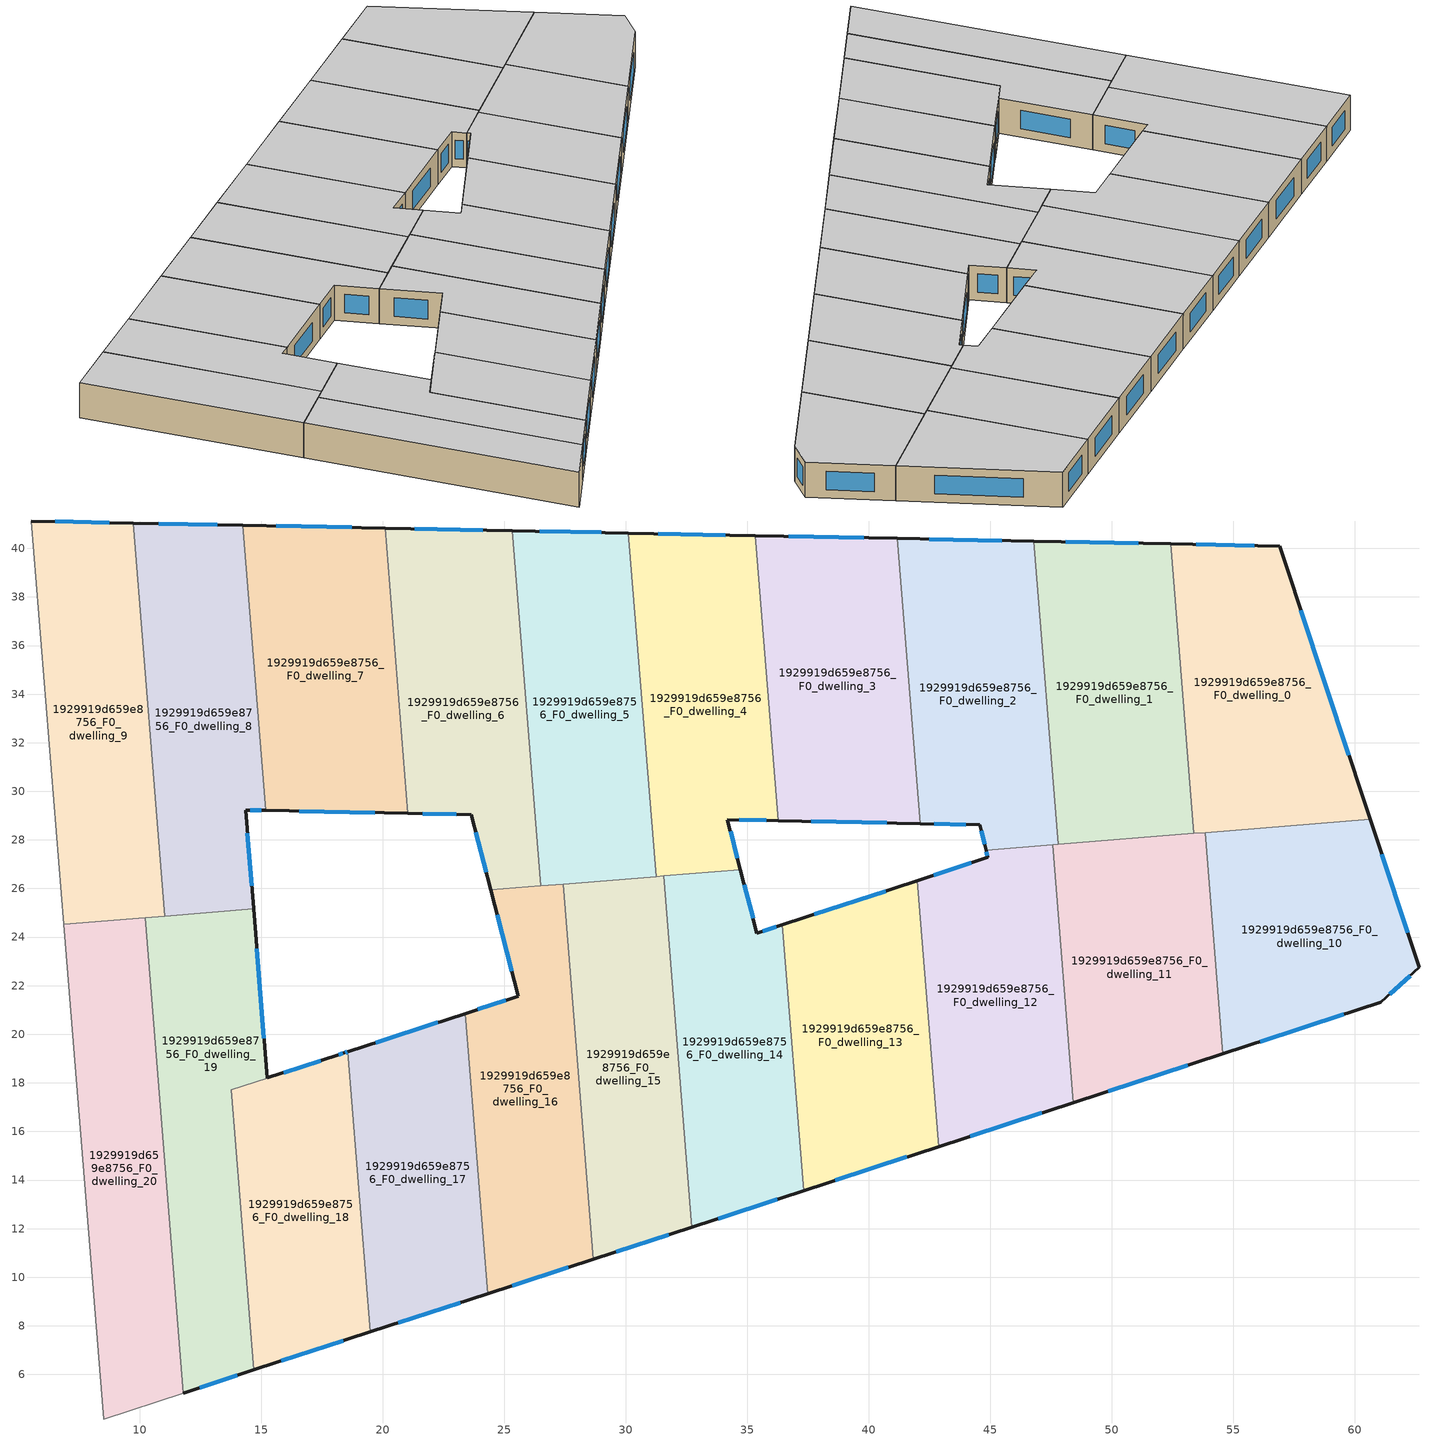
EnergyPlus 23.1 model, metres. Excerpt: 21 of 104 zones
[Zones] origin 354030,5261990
1929919d659e8756_F0_dwelling_0
 floor ground (EU_floor_Construction): 56.91,40.09 60.63,28.85 53.37,28.27 52.42,40.18 z0
 wall outside (EU_wall_Construction): 60.63,28.85 56.91,40.09 52.42,40.18 z0:3
 wall to 1929919d659e8756_F0_dwelling_1 (EU_wall_Construction): 52.42,40.18 53.37,28.27 z0:3
 wall to 1929919d659e8756_F0_dwelling_10 (EU_wall_Construction): 53.84,28.3 60.63,28.85 z0:3
 wall to 1929919d659e8756_F0_dwelling_11 (EU_wall_Construction): 53.37,28.27 53.84,28.3 z0:3
 window (EU_Window_Construction): 55.85,40.11 53.47,40.16 / 59.75,31.49 57.78,37.45 z0.7:2.3
 ceiling to 1929919d659e8756_F1_dwelling_0 (EU_floor_Construction): 60.63,28.85 56.91,40.09 52.42,40.18 53.37,28.27 z3
1929919d659e8756_F0_dwelling_1
 floor ground (EU_floor_Construction): 52.42,40.18 53.37,28.27 47.79,27.82 46.79,40.29 z0
 wall outside (EU_wall_Construction): 52.42,40.18 46.79,40.29 z0:3
 wall to 1929919d659e8756_F0_dwelling_2 (EU_wall_Construction): 46.79,40.29 47.79,27.82 z0:3
 wall to 1929919d659e8756_F0_dwelling_11 (EU_wall_Construction): 47.79,27.82 53.37,28.27 z0:3
 window (EU_Window_Construction): 51.1,40.21 48.11,40.27 z0.7:2.3
 ceiling to 1929919d659e8756_F1_dwelling_1 (EU_floor_Construction): 53.37,28.27 52.42,40.18 46.79,40.29 47.79,27.82 z3
1929919d659e8756_F0_dwelling_10
 floor ground (EU_floor_Construction): 60.63,28.85 62.65,22.75 61.07,21.31 54.57,19.19 53.84,28.3 z0
 wall outside (EU_wall_Construction): 54.57,19.19 61.07,21.31 62.65,22.75 60.63,28.85 z0:3
 wall to 1929919d659e8756_F0_dwelling_11 (EU_wall_Construction): 53.84,28.3 54.57,19.19 z0:3
 window (EU_Window_Construction): 62.17,24.19 61.1,27.42 / 61.44,21.65 62.28,22.42 / 56.1,19.69 59.55,20.82 z0.7:2.3
 ceiling to 1929919d659e8756_F1_dwelling_10 (EU_floor_Construction): 61.07,21.31 62.65,22.75 60.63,28.85 53.84,28.3 54.57,19.19 z3
1929919d659e8756_F0_dwelling_11
 floor ground (EU_floor_Construction): 53.84,28.3 54.57,19.19 48.42,17.19 47.56,27.8 z0
 wall outside (EU_wall_Construction): 48.42,17.19 54.57,19.19 z0:3
 wall to 1929919d659e8756_F0_dwelling_12 (EU_wall_Construction): 47.56,27.8 48.42,17.19 z0:3
 wall to 1929919d659e8756_F0_dwelling_2 (EU_wall_Construction): 47.79,27.82 47.56,27.8 z0:3
 window (EU_Window_Construction): 49.86,17.66 53.13,18.72 z0.7:2.3
 ceiling to 1929919d659e8756_F1_dwelling_11 (EU_floor_Construction): 54.57,19.19 53.84,28.3 47.56,27.8 48.42,17.19 z3
1929919d659e8756_F0_dwelling_12
 floor ground (EU_floor_Construction): 47.56,27.8 48.42,17.19 42.87,15.38 41.99,26.32 44.9,27.28 44.82,27.58 z0
 wall outside (EU_wall_Construction): 44.82,27.58 44.9,27.28 41.99,26.32 / 42.87,15.38 48.42,17.19 z0:3
 wall to 1929919d659e8756_F0_dwelling_13 (EU_wall_Construction): 41.99,26.32 42.87,15.38 z0:3
 wall to 1929919d659e8756_F0_dwelling_2 (EU_wall_Construction): 47.56,27.8 44.82,27.58 z0:3
 window (EU_Window_Construction): 44.84,27.51 44.88,27.35 / 44.17,15.8 47.11,16.76 / 44.21,27.05 42.67,26.55 z0.7:2.3
 ceiling to 1929919d659e8756_F1_dwelling_12 (EU_floor_Construction): 48.42,17.19 47.56,27.8 44.82,27.58 44.9,27.28 41.99,26.32 42.87,15.38 z3
1929919d659e8756_F0_dwelling_13
 floor ground (EU_floor_Construction): 41.99,26.32 42.87,15.38 37.32,13.57 36.44,24.5 z0
 wall outside (EU_wall_Construction): 37.32,13.57 42.87,15.38 / 41.99,26.32 36.44,24.5 z0:3
 wall to 1929919d659e8756_F0_dwelling_14 (EU_wall_Construction): 36.44,24.5 37.32,13.57 z0:3
 window (EU_Window_Construction): 38.62,13.99 41.57,14.95 / 40.69,25.9 37.75,24.93 z0.7:2.3
 ceiling to 1929919d659e8756_F1_dwelling_13 (EU_floor_Construction): 42.87,15.38 41.99,26.32 36.44,24.5 37.32,13.57 z3
1929919d659e8756_F0_dwelling_14
 floor ground (EU_floor_Construction): 36.44,24.5 37.32,13.57 32.71,12.06 31.55,26.51 34.72,26.77 35.39,24.16 z0
 wall outside (EU_wall_Construction): 36.44,24.5 35.39,24.16 34.72,26.77 / 32.71,12.06 37.32,13.57 z0:3
 wall to 1929919d659e8756_F0_dwelling_15 (EU_wall_Construction): 31.55,26.51 32.71,12.06 z0:3
 wall to 1929919d659e8756_F0_dwelling_4 (EU_wall_Construction): 34.72,26.77 31.55,26.51 z0:3
 window (EU_Window_Construction): 35.23,24.77 34.87,26.16 / 36.2,24.42 35.64,24.24 / 33.8,12.42 36.24,13.21 z0.7:2.3
 ceiling to 1929919d659e8756_F1_dwelling_14 (EU_floor_Construction): 37.32,13.57 36.44,24.5 35.39,24.16 34.72,26.77 31.55,26.51 32.71,12.06 z3
1929919d659e8756_F0_dwelling_15
 floor ground (EU_floor_Construction): 31.55,26.51 32.71,12.06 28.65,10.74 27.41,26.18 z0
 wall outside (EU_wall_Construction): 28.65,10.74 32.71,12.06 z0:3
 wall to 1929919d659e8756_F0_dwelling_16 (EU_wall_Construction): 27.41,26.18 28.65,10.74 z0:3
 wall to 1929919d659e8756_F0_dwelling_5 (EU_wall_Construction): 31.24,26.49 27.41,26.18 z0:3
 wall to 1929919d659e8756_F0_dwelling_4 (EU_wall_Construction): 31.55,26.52 31.24,26.49 z0:3
 window (EU_Window_Construction): 29.61,11.05 31.76,11.75 z0.7:2.3
 ceiling to 1929919d659e8756_F1_dwelling_15 (EU_floor_Construction): 32.71,12.06 31.55,26.51 27.41,26.18 28.65,10.74 z3
1929919d659e8756_F0_dwelling_16
 floor ground (EU_floor_Construction): 27.41,26.18 28.65,10.74 24.31,9.32 23.39,20.85 25.57,21.57 24.44,25.94 z0
 wall outside (EU_wall_Construction): 24.44,25.94 25.57,21.57 23.39,20.85 / 24.31,9.32 28.65,10.74 z0:3
 wall to 1929919d659e8756_F0_dwelling_17 (EU_wall_Construction): 23.39,20.85 24.31,9.32 z0:3
 wall to 1929919d659e8756_F0_dwelling_6 (EU_wall_Construction): 26.5,26.11 24.44,25.94 z0:3
 wall to 1929919d659e8756_F0_dwelling_5 (EU_wall_Construction): 27.41,26.18 26.51,26.11 z0:3
 window (EU_Window_Construction): 24.71,24.92 25.31,22.59 / 25.33,9.66 27.63,10.41 / 25.06,21.4 23.9,21.02 z0.7:2.3
 ceiling to 1929919d659e8756_F1_dwelling_16 (EU_floor_Construction): 28.65,10.74 27.41,26.18 24.44,25.94 25.57,21.57 23.39,20.85 24.31,9.32 z3
1929919d659e8756_F0_dwelling_17
 floor ground (EU_floor_Construction): 23.39,20.85 24.31,9.32 19.49,7.75 18.56,19.28 z0
 wall outside (EU_wall_Construction): 19.49,7.75 24.31,9.32 / 23.39,20.85 18.56,19.28 z0:3
 wall to 1929919d659e8756_F0_dwelling_18 (EU_wall_Construction): 18.56,19.28 19.49,7.75 z0:3
 window (EU_Window_Construction): 20.62,8.12 23.18,8.95 / 22.25,20.49 19.7,19.65 z0.7:2.3
 ceiling to 1929919d659e8756_F1_dwelling_17 (EU_floor_Construction): 24.31,9.32 23.39,20.85 18.56,19.28 19.49,7.75 z3
1929919d659e8756_F0_dwelling_18
 floor ground (EU_floor_Construction): 18.56,19.28 19.49,7.75 14.69,6.19 13.77,17.72 15.23,18.2 18.41,19.24 z0
 wall outside (EU_wall_Construction): 18.56,19.28 18.41,19.24 18.12,19.14 15.24,18.2 / 14.69,6.19 19.49,7.75 z0:3
 wall to 1929919d659e8756_F0_dwelling_19 (EU_wall_Construction): 15.23,18.2 13.77,17.72 14.69,6.19 z0:3
 window (EU_Window_Construction): 17.44,18.92 15.92,18.42 / 18.35,19.21 18.19,19.16 / 18.53,19.27 18.45,19.25 / 15.82,6.55 18.36,7.38 z0.7:2.3
 ceiling to 1929919d659e8756_F1_dwelling_18 (EU_floor_Construction): 19.49,7.75 18.56,19.28 18.41,19.24 15.23,18.2 13.77,17.72 14.69,6.19 z3
1929919d659e8756_F0_dwelling_19
 floor ground (EU_floor_Construction): 14.67,25.16 15.23,18.2 13.77,17.72 14.69,6.19 11.78,5.24 10.21,24.8 z0
 wall outside (EU_wall_Construction): 15.23,18.2 14.67,25.16 / 11.78,5.24 14.69,6.19 z0:3
 wall to 1929919d659e8756_F0_dwelling_20 (EU_wall_Construction): 10.21,24.8 11.78,5.24 z0:3
 wall to 1929919d659e8756_F0_dwelling_8 (EU_wall_Construction): 14.67,25.16 11.02,24.87 z0:3
 wall to 1929919d659e8756_F0_dwelling_9 (EU_wall_Construction): 11.02,24.87 10.21,24.8 z0:3
 window (EU_Window_Construction): 15.1,19.83 14.81,23.53 / 12.46,5.46 14.01,5.96 z0.7:2.3
 ceiling to 1929919d659e8756_F1_dwelling_19 (EU_floor_Construction): 14.69,6.19 13.77,17.72 15.23,18.2 14.67,25.16 10.21,24.8 11.78,5.24 z3
1929919d659e8756_F0_dwelling_2
 floor ground (EU_floor_Construction): 46.79,40.29 47.79,27.82 44.82,27.58 44.57,28.62 42.11,28.67 41.17,40.41 z0
 wall outside (EU_wall_Construction): 42.11,28.67 44.57,28.62 44.82,27.58 / 46.79,40.29 41.17,40.41 z0:3
 wall to 1929919d659e8756_F0_dwelling_3 (EU_wall_Construction): 41.17,40.41 42.11,28.67 z0:3
 window (EU_Window_Construction): 44.63,28.38 44.76,27.82 / 42.69,28.66 43.99,28.63 / 45.47,40.32 42.49,40.38 z0.7:2.3
 ceiling to 1929919d659e8756_F1_dwelling_2 (EU_floor_Construction): 47.79,27.82 46.79,40.29 41.17,40.41 42.11,28.67 44.57,28.62 44.82,27.58 z3
1929919d659e8756_F0_dwelling_20
 floor ground (EU_floor_Construction): 10.21,24.8 11.78,5.24 8.5,4.17 6.86,24.53 z0
 wall adiabatic (EU_wall_Construction): 6.86,24.53 8.5,4.17 11.78,5.24 z0:3
 wall to 1929919d659e8756_F0_dwelling_9 (EU_wall_Construction): 10.21,24.8 6.86,24.53 z0:3
 ceiling to 1929919d659e8756_F1_dwelling_20 (EU_floor_Construction): 11.78,5.24 10.21,24.8 6.86,24.53 8.5,4.17 z3
1929919d659e8756_F0_dwelling_3
 floor ground (EU_floor_Construction): 41.17,40.41 42.11,28.67 36.27,28.79 35.32,40.52 z0
 wall outside (EU_wall_Construction): 41.17,40.41 35.32,40.52 / 36.27,28.79 42.11,28.67 z0:3
 wall to 1929919d659e8756_F0_dwelling_4 (EU_wall_Construction): 35.32,40.52 36.27,28.79 z0:3
 window (EU_Window_Construction): 39.8,40.43 36.7,40.5 / 37.64,28.76 40.74,28.7 z0.7:2.3
 ceiling to 1929919d659e8756_F1_dwelling_3 (EU_floor_Construction): 42.11,28.67 41.17,40.41 35.32,40.52 36.27,28.79 z3
1929919d659e8756_F0_dwelling_4
 floor ground (EU_floor_Construction): 35.32,40.52 36.27,28.79 34.18,28.83 34.72,26.77 31.24,26.49 30.11,40.63 z0
 wall outside (EU_wall_Construction): 34.72,26.77 34.18,28.83 36.27,28.79 / 35.32,40.52 30.11,40.63 z0:3
 wall to 1929919d659e8756_F0_dwelling_5 (EU_wall_Construction): 30.11,40.63 31.24,26.49 z0:3
 window (EU_Window_Construction): 34.59,27.25 34.31,28.35 / 34.1,40.55 31.33,40.6 / 34.67,28.82 35.78,28.8 z0.7:2.3
 ceiling to 1929919d659e8756_F1_dwelling_4 (EU_floor_Construction): 34.72,26.77 34.18,28.83 36.27,28.79 35.32,40.52 30.11,40.63 31.24,26.49 z3
1929919d659e8756_F0_dwelling_5
 floor ground (EU_floor_Construction): 30.11,40.63 31.24,26.49 26.51,26.11 25.33,40.73 z0
 wall outside (EU_wall_Construction): 30.11,40.63 25.33,40.73 z0:3
 wall to 1929919d659e8756_F0_dwelling_6 (EU_wall_Construction): 25.33,40.73 26.51,26.11 z0:3
 window (EU_Window_Construction): 28.98,40.65 26.45,40.7 z0.7:2.3
 ceiling to 1929919d659e8756_F1_dwelling_5 (EU_floor_Construction): 31.24,26.49 30.11,40.63 25.33,40.73 26.51,26.11 z3
1929919d659e8756_F0_dwelling_6
 floor ground (EU_floor_Construction): 25.33,40.73 26.51,26.11 24.44,25.94 23.64,29.04 21.03,29.09 20.09,40.83 z0
 wall outside (EU_wall_Construction): 21.03,29.09 23.64,29.04 24.44,25.94 / 25.33,40.73 20.09,40.83 z0:3
 wall to 1929919d659e8756_F0_dwelling_7 (EU_wall_Construction): 20.09,40.83 21.03,29.09 z0:3
 window (EU_Window_Construction): 23.82,28.31 24.25,26.67 / 21.64,29.08 23.02,29.05 / 24.1,40.75 21.32,40.81 z0.7:2.3
 ceiling to 1929919d659e8756_F1_dwelling_6 (EU_floor_Construction): 26.51,26.11 25.33,40.73 20.09,40.83 21.03,29.09 23.64,29.04 24.44,25.94 z3
1929919d659e8756_F0_dwelling_7
 floor ground (EU_floor_Construction): 20.09,40.83 21.03,29.09 15.18,29.21 14.24,40.95 z0
 wall outside (EU_wall_Construction): 20.09,40.83 14.24,40.95 / 15.18,29.21 21.03,29.09 z0:3
 wall to 1929919d659e8756_F0_dwelling_8 (EU_wall_Construction): 14.24,40.95 15.18,29.21 z0:3
 window (EU_Window_Construction): 18.71,40.86 15.61,40.92 / 16.55,29.19 19.65,29.12 z0.7:2.3
 ceiling to 1929919d659e8756_F1_dwelling_7 (EU_floor_Construction): 21.03,29.09 20.09,40.83 14.24,40.95 15.18,29.21 z3
1929919d659e8756_F0_dwelling_8
 floor ground (EU_floor_Construction): 14.24,40.95 15.18,29.21 14.35,29.23 14.67,25.16 11.02,24.87 9.72,41.04 z0
 wall outside (EU_wall_Construction): 14.67,25.16 14.35,29.23 15.18,29.21 / 14.24,40.95 9.72,41.04 z0:3
 wall to 1929919d659e8756_F0_dwelling_9 (EU_wall_Construction): 9.72,41.04 11.02,24.87 z0:3
 window (EU_Window_Construction): 14.6,26.12 14.42,28.27 / 13.18,40.97 10.78,41.02 / 14.54,29.23 14.98,29.22 z0.7:2.3
 ceiling to 1929919d659e8756_F1_dwelling_8 (EU_floor_Construction): 14.67,25.16 14.35,29.23 15.18,29.21 14.24,40.95 9.72,41.04 11.02,24.87 z3
1929919d659e8756_F0_dwelling_9
 floor ground (EU_floor_Construction): 9.72,41.04 11.02,24.87 6.86,24.53 5.53,41.12 z0
 wall outside (EU_wall_Construction): 9.72,41.04 5.53,41.12 z0:3
 wall adiabatic (EU_wall_Construction): 5.53,41.12 6.86,24.53 z0:3
 window (EU_Window_Construction): 8.74,41.06 6.52,41.11 z0.7:2.3
 ceiling to 1929919d659e8756_F1_dwelling_9 (EU_floor_Construction): 11.02,24.87 9.72,41.04 5.53,41.12 6.86,24.53 z3
[Building]
EU S2 Campaign: North Axis=0; Terrain=City; Solar Distribution=FullExterior
[Site:Location]
Budapest.Ferenc.Liszt.Intl.AP: Latitude=47.437; Longitude=19.256; Time Zone=1; Elevation=185
[SizingPeriod:WeatherFileDays]
AnnualSizingPeriod: Begin Month=1; Begin Day of Month=1; End Month=12; End Day of Month=31; Day of Week for Start Day=Monday; Use Weather File Daylight Saving Period=No; Use Weather File Rain and Snow Indicators=No
[MATERIAL]
EU_InternalMass_Material: Roughness=MediumRough; Thickness=0.1; Conductivity=1; Density=1800; Specific Heat=900; Thermal Absorptance=0.9; Solar Absorptance=0.7; Visible Absorptance=0.7
[MATERIAL:NOMASS] Roughness=MediumRough; Thermal Absorptance=0.9; Solar Absorptance=0.7; Visible Absorptance=0.7
Name | Thermal Resistance
EU_wall_NoMass | 0.832559
EU_floor_NoMass | 0.872794
[WINDOWMATERIAL:SIMPLEGLAZINGSYSTEM]
EU_Window_SimpleGlazing: UFactor=2.79869; Solar Heat Gain Coefficient=0.75; Visible Transmittance=0.75
[CONSTRUCTION]
EU_wall_Construction: EU_wall_NoMass
EU_floor_Construction: EU_floor_NoMass
EU_Window_Construction: EU_Window_SimpleGlazing
EU_InternalMass_Construction: EU_InternalMass_Material
[ZONE] Type=1; Multiplier=1; Ceiling Height=autocalculate; Floor Area=autocalculate; Part of Total Floor Area=Yes
Name | Volume
1929919d659e8756_F0_dwelling_0 | 205.592
1929919d659e8756_F0_dwelling_1 | 205.605
1929919d659e8756_F0_dwelling_10 | 186.92
1929919d659e8756_F0_dwelling_11 | 186.933
1929919d659e8756_F0_dwelling_12 | 186.891
1929919d659e8756_F0_dwelling_13 | 186.918
1929919d659e8756_F0_dwelling_14 | 186.924
1929919d659e8756_F0_dwelling_15 | 186.899
1929919d659e8756_F0_dwelling_16 | 186.909
1929919d659e8756_F0_dwelling_17 | 171.301
1929919d659e8756_F0_dwelling_18 | 170.295
1929919d659e8756_F0_dwelling_19 | 204.414
1929919d659e8756_F0_dwelling_2 | 205.606
1929919d659e8756_F0_dwelling_20 | 201.66
1929919d659e8756_F0_dwelling_3 | 205.585
1929919d659e8756_F0_dwelling_4 | 205.604
1929919d659e8756_F0_dwelling_5 | 205.594
1929919d659e8756_F0_dwelling_6 | 205.599
1929919d659e8756_F0_dwelling_7 | 205.608
1929919d659e8756_F0_dwelling_8 | 205.609
1929919d659e8756_F0_dwelling_9 | 205.596
[INTERNALMASS] Construction=EU_InternalMass_Construction
Name | Zone or ZoneList | Surface Area
1929919d659e8756_F0_dwelling_0_EU_InternalMass | 1929919d659e8756_F0_dwelling_0 | 68.5306
1929919d659e8756_F0_dwelling_1_EU_InternalMass | 1929919d659e8756_F0_dwelling_1 | 68.5353
1929919d659e8756_F0_dwelling_2_EU_InternalMass | 1929919d659e8756_F0_dwelling_2 | 68.5353
1929919d659e8756_F0_dwelling_3_EU_InternalMass | 1929919d659e8756_F0_dwelling_3 | 68.5284
1929919d659e8756_F0_dwelling_4_EU_InternalMass | 1929919d659e8756_F0_dwelling_4 | 68.5346
1929919d659e8756_F0_dwelling_5_EU_InternalMass | 1929919d659e8756_F0_dwelling_5 | 68.5313
1929919d659e8756_F0_dwelling_6_EU_InternalMass | 1929919d659e8756_F0_dwelling_6 | 68.533
1929919d659e8756_F0_dwelling_7_EU_InternalMass | 1929919d659e8756_F0_dwelling_7 | 68.5361
1929919d659e8756_F0_dwelling_8_EU_InternalMass | 1929919d659e8756_F0_dwelling_8 | 68.5363
1929919d659e8756_F0_dwelling_9_EU_InternalMass | 1929919d659e8756_F0_dwelling_9 | 68.5321
1929919d659e8756_F0_dwelling_10_EU_InternalMass | 1929919d659e8756_F0_dwelling_10 | 62.3065
1929919d659e8756_F0_dwelling_11_EU_InternalMass | 1929919d659e8756_F0_dwelling_11 | 62.3111
1929919d659e8756_F0_dwelling_12_EU_InternalMass | 1929919d659e8756_F0_dwelling_12 | 62.297
1929919d659e8756_F0_dwelling_13_EU_InternalMass | 1929919d659e8756_F0_dwelling_13 | 62.3061
1929919d659e8756_F0_dwelling_14_EU_InternalMass | 1929919d659e8756_F0_dwelling_14 | 62.3081
1929919d659e8756_F0_dwelling_15_EU_InternalMass | 1929919d659e8756_F0_dwelling_15 | 62.2995
1929919d659e8756_F0_dwelling_16_EU_InternalMass | 1929919d659e8756_F0_dwelling_16 | 62.3031
1929919d659e8756_F0_dwelling_17_EU_InternalMass | 1929919d659e8756_F0_dwelling_17 | 57.103
1929919d659e8756_F0_dwelling_18_EU_InternalMass | 1929919d659e8756_F0_dwelling_18 | 56.7688
1929919d659e8756_F0_dwelling_19_EU_InternalMass | 1929919d659e8756_F0_dwelling_19 | 68.1336
1929919d659e8756_F0_dwelling_20_EU_InternalMass | 1929919d659e8756_F0_dwelling_20 | 67.2261
[OTHEREQUIPMENT] Fuel Type=Electricity; Design Level Calculation Method=Watts/Area; Power per Zone Floor Area=1; Fraction Latent=0; Fraction Radiant=0; Fraction Lost=0; Carbon Dioxide Generation Rate=0; EndUse Subcategory=EU_Step8_InternalGains
Name | Zone or ZoneList or Space or SpaceList | Schedule
EU_Step8_InternalGain_1929919d659e8756_F0_dwelling_0_f000 | 1929919d659e8756_F0_dwelling_0 | EU_Step8_GainSchedule_1929919d659e8756_F0_dwelling_0_f000
EU_Step8_InternalGain_1929919d659e8756_F0_dwelling_1_f000 | 1929919d659e8756_F0_dwelling_1 | EU_Step8_GainSchedule_1929919d659e8756_F0_dwelling_1_f000
EU_Step8_InternalGain_1929919d659e8756_F0_dwelling_2_f000 | 1929919d659e8756_F0_dwelling_2 | EU_Step8_GainSchedule_1929919d659e8756_F0_dwelling_2_f000
EU_Step8_InternalGain_1929919d659e8756_F0_dwelling_3_f000 | 1929919d659e8756_F0_dwelling_3 | EU_Step8_GainSchedule_1929919d659e8756_F0_dwelling_3_f000
EU_Step8_InternalGain_1929919d659e8756_F0_dwelling_4_f000 | 1929919d659e8756_F0_dwelling_4 | EU_Step8_GainSchedule_1929919d659e8756_F0_dwelling_4_f000
EU_Step8_InternalGain_1929919d659e8756_F0_dwelling_5_f000 | 1929919d659e8756_F0_dwelling_5 | EU_Step8_GainSchedule_1929919d659e8756_F0_dwelling_5_f000
EU_Step8_InternalGain_1929919d659e8756_F0_dwelling_6_f000 | 1929919d659e8756_F0_dwelling_6 | EU_Step8_GainSchedule_1929919d659e8756_F0_dwelling_6_f000
EU_Step8_InternalGain_1929919d659e8756_F0_dwelling_7_f000 | 1929919d659e8756_F0_dwelling_7 | EU_Step8_GainSchedule_1929919d659e8756_F0_dwelling_7_f000
EU_Step8_InternalGain_1929919d659e8756_F0_dwelling_8_f000 | 1929919d659e8756_F0_dwelling_8 | EU_Step8_GainSchedule_1929919d659e8756_F0_dwelling_8_f000
EU_Step8_InternalGain_1929919d659e8756_F0_dwelling_9_f000 | 1929919d659e8756_F0_dwelling_9 | EU_Step8_GainSchedule_1929919d659e8756_F0_dwelling_9_f000
EU_Step8_InternalGain_1929919d659e8756_F0_dwelling_10_f000 | 1929919d659e8756_F0_dwelling_10 | EU_Step8_GainSchedule_1929919d659e8756_F0_dwelling_10_f000
EU_Step8_InternalGain_1929919d659e8756_F0_dwelling_11_f000 | 1929919d659e8756_F0_dwelling_11 | EU_Step8_GainSchedule_1929919d659e8756_F0_dwelling_11_f000
EU_Step8_InternalGain_1929919d659e8756_F0_dwelling_12_f000 | 1929919d659e8756_F0_dwelling_12 | EU_Step8_GainSchedule_1929919d659e8756_F0_dwelling_12_f000
EU_Step8_InternalGain_1929919d659e8756_F0_dwelling_13_f000 | 1929919d659e8756_F0_dwelling_13 | EU_Step8_GainSchedule_1929919d659e8756_F0_dwelling_13_f000
EU_Step8_InternalGain_1929919d659e8756_F0_dwelling_14_f000 | 1929919d659e8756_F0_dwelling_14 | EU_Step8_GainSchedule_1929919d659e8756_F0_dwelling_14_f000
EU_Step8_InternalGain_1929919d659e8756_F0_dwelling_15_f000 | 1929919d659e8756_F0_dwelling_15 | EU_Step8_GainSchedule_1929919d659e8756_F0_dwelling_15_f000
EU_Step8_InternalGain_1929919d659e8756_F0_dwelling_16_f000 | 1929919d659e8756_F0_dwelling_16 | EU_Step8_GainSchedule_1929919d659e8756_F0_dwelling_16_f000
EU_Step8_InternalGain_1929919d659e8756_F0_dwelling_17_f000 | 1929919d659e8756_F0_dwelling_17 | EU_Step8_GainSchedule_1929919d659e8756_F0_dwelling_17_f000
EU_Step8_InternalGain_1929919d659e8756_F0_dwelling_18_f000 | 1929919d659e8756_F0_dwelling_18 | EU_Step8_GainSchedule_1929919d659e8756_F0_dwelling_18_f000
EU_Step8_InternalGain_1929919d659e8756_F0_dwelling_19_f000 | 1929919d659e8756_F0_dwelling_19 | EU_Step8_GainSchedule_1929919d659e8756_F0_dwelling_19_f000
EU_Step8_InternalGain_1929919d659e8756_F0_dwelling_20_f000 | 1929919d659e8756_F0_dwelling_20 | EU_Step8_GainSchedule_1929919d659e8756_F0_dwelling_20_f000
[ZONEVENTILATION:DESIGNFLOWRATE] Schedule=EU_AlwaysOn; Design Flow Rate Calculation Method=AirChanges/Hour; Air Changes per Hour=0.475469; Ventilation Type=Natural; Fan Pressure Rise=0; Fan Total Efficiency=1; Constant Term Coefficient=1; Temperature Term Coefficient=0; Velocity Term Coefficient=0; Velocity Squared Term Coefficient=0; Minimum Indoor Temperature=-100; Maximum Indoor Temperature=100; Delta Temperature=-100; Minimum Outdoor Temperature=-100; Maximum Outdoor Temperature=100; Maximum Wind Speed=40
Name | Zone or ZoneList or Space or SpaceList
EU_ConstantAir_1929919d659e8756_F0_dwelling_0 | 1929919d659e8756_F0_dwelling_0
EU_ConstantAir_1929919d659e8756_F0_dwelling_1 | 1929919d659e8756_F0_dwelling_1
EU_ConstantAir_1929919d659e8756_F0_dwelling_2 | 1929919d659e8756_F0_dwelling_2
EU_ConstantAir_1929919d659e8756_F0_dwelling_3 | 1929919d659e8756_F0_dwelling_3
EU_ConstantAir_1929919d659e8756_F0_dwelling_4 | 1929919d659e8756_F0_dwelling_4
EU_ConstantAir_1929919d659e8756_F0_dwelling_5 | 1929919d659e8756_F0_dwelling_5
EU_ConstantAir_1929919d659e8756_F0_dwelling_6 | 1929919d659e8756_F0_dwelling_6
EU_ConstantAir_1929919d659e8756_F0_dwelling_7 | 1929919d659e8756_F0_dwelling_7
EU_ConstantAir_1929919d659e8756_F0_dwelling_8 | 1929919d659e8756_F0_dwelling_8
EU_ConstantAir_1929919d659e8756_F0_dwelling_9 | 1929919d659e8756_F0_dwelling_9
EU_ConstantAir_1929919d659e8756_F0_dwelling_10 | 1929919d659e8756_F0_dwelling_10
EU_ConstantAir_1929919d659e8756_F0_dwelling_11 | 1929919d659e8756_F0_dwelling_11
EU_ConstantAir_1929919d659e8756_F0_dwelling_12 | 1929919d659e8756_F0_dwelling_12
EU_ConstantAir_1929919d659e8756_F0_dwelling_13 | 1929919d659e8756_F0_dwelling_13
EU_ConstantAir_1929919d659e8756_F0_dwelling_14 | 1929919d659e8756_F0_dwelling_14
EU_ConstantAir_1929919d659e8756_F0_dwelling_15 | 1929919d659e8756_F0_dwelling_15
EU_ConstantAir_1929919d659e8756_F0_dwelling_16 | 1929919d659e8756_F0_dwelling_16
EU_ConstantAir_1929919d659e8756_F0_dwelling_17 | 1929919d659e8756_F0_dwelling_17
EU_ConstantAir_1929919d659e8756_F0_dwelling_18 | 1929919d659e8756_F0_dwelling_18
EU_ConstantAir_1929919d659e8756_F0_dwelling_19 | 1929919d659e8756_F0_dwelling_19
EU_ConstantAir_1929919d659e8756_F0_dwelling_20 | 1929919d659e8756_F0_dwelling_20
[HVACTEMPLATE:THERMOSTAT] Constant Heating Setpoint=20; Constant Cooling Setpoint=50
EU_HeatOnly_1929919d659e8756_F0_dwelling_0; EU_HeatOnly_1929919d659e8756_F0_dwelling_1; EU_HeatOnly_1929919d659e8756_F0_dwelling_2; EU_HeatOnly_1929919d659e8756_F0_dwelling_3; EU_HeatOnly_1929919d659e8756_F0_dwelling_4; EU_HeatOnly_1929919d659e8756_F0_dwelling_5; EU_HeatOnly_1929919d659e8756_F0_dwelling_6; EU_HeatOnly_1929919d659e8756_F0_dwelling_7; EU_HeatOnly_1929919d659e8756_F0_dwelling_8; EU_HeatOnly_1929919d659e8756_F0_dwelling_9; EU_HeatOnly_1929919d659e8756_F0_dwelling_10; EU_HeatOnly_1929919d659e8756_F0_dwelling_11; EU_HeatOnly_1929919d659e8756_F0_dwelling_12; EU_HeatOnly_1929919d659e8756_F0_dwelling_13; EU_HeatOnly_1929919d659e8756_F0_dwelling_14; EU_HeatOnly_1929919d659e8756_F0_dwelling_15; EU_HeatOnly_1929919d659e8756_F0_dwelling_16; EU_HeatOnly_1929919d659e8756_F0_dwelling_17; EU_HeatOnly_1929919d659e8756_F0_dwelling_18; EU_HeatOnly_1929919d659e8756_F0_dwelling_19; EU_HeatOnly_1929919d659e8756_F0_dwelling_20; EU_HeatOnly_1929919d659e8756_F1_dwelling_0; EU_HeatOnly_1929919d659e8756_F1_dwelling_1; EU_HeatOnly_1929919d659e8756_F1_dwelling_2; EU_HeatOnly_1929919d659e8756_F1_dwelling_3; EU_HeatOnly_1929919d659e8756_F1_dwelling_4; EU_HeatOnly_1929919d659e8756_F1_dwelling_5; EU_HeatOnly_1929919d659e8756_F1_dwelling_6; EU_HeatOnly_1929919d659e8756_F1_dwelling_7; EU_HeatOnly_1929919d659e8756_F1_dwelling_8; EU_HeatOnly_1929919d659e8756_F1_dwelling_9; EU_HeatOnly_1929919d659e8756_F1_dwelling_10; EU_HeatOnly_1929919d659e8756_F1_dwelling_11; EU_HeatOnly_1929919d659e8756_F1_dwelling_12; EU_HeatOnly_1929919d659e8756_F1_dwelling_13; EU_HeatOnly_1929919d659e8756_F1_dwelling_14; EU_HeatOnly_1929919d659e8756_F1_dwelling_15; EU_HeatOnly_1929919d659e8756_F1_dwelling_16; EU_HeatOnly_1929919d659e8756_F1_dwelling_17; EU_HeatOnly_1929919d659e8756_F1_dwelling_18; EU_HeatOnly_1929919d659e8756_F1_dwelling_19; EU_HeatOnly_1929919d659e8756_F1_dwelling_20; EU_HeatOnly_1929919d659e8756_F2_dwelling_0; EU_HeatOnly_1929919d659e8756_F2_dwelling_1; EU_HeatOnly_1929919d659e8756_F2_dwelling_2; EU_HeatOnly_1929919d659e8756_F2_dwelling_3; EU_HeatOnly_1929919d659e8756_F2_dwelling_4; EU_HeatOnly_1929919d659e8756_F2_dwelling_5; EU_HeatOnly_1929919d659e8756_F2_dwelling_6; EU_HeatOnly_1929919d659e8756_F2_dwelling_7; EU_HeatOnly_1929919d659e8756_F2_dwelling_8; EU_HeatOnly_1929919d659e8756_F2_dwelling_9; EU_HeatOnly_1929919d659e8756_F2_dwelling_10; EU_HeatOnly_1929919d659e8756_F2_dwelling_11; EU_HeatOnly_1929919d659e8756_F2_dwelling_12; EU_HeatOnly_1929919d659e8756_F2_dwelling_13; EU_HeatOnly_1929919d659e8756_F2_dwelling_14; EU_HeatOnly_1929919d659e8756_F2_dwelling_15; EU_HeatOnly_1929919d659e8756_F2_dwelling_16; EU_HeatOnly_1929919d659e8756_F2_dwelling_17; EU_HeatOnly_1929919d659e8756_F2_dwelling_18; EU_HeatOnly_1929919d659e8756_F2_dwelling_19; EU_HeatOnly_1929919d659e8756_F2_dwelling_20; EU_HeatOnly_1929919d659e8756_F3_dwelling_0; EU_HeatOnly_1929919d659e8756_F3_dwelling_1; EU_HeatOnly_1929919d659e8756_F3_dwelling_2; EU_HeatOnly_1929919d659e8756_F3_dwelling_3; EU_HeatOnly_1929919d659e8756_F3_dwelling_4; EU_HeatOnly_1929919d659e8756_F3_dwelling_5; EU_HeatOnly_1929919d659e8756_F3_dwelling_6; EU_HeatOnly_1929919d659e8756_F3_dwelling_7; EU_HeatOnly_1929919d659e8756_F3_dwelling_8; EU_HeatOnly_1929919d659e8756_F3_dwelling_9; EU_HeatOnly_1929919d659e8756_F3_dwelling_10; EU_HeatOnly_1929919d659e8756_F3_dwelling_11; EU_HeatOnly_1929919d659e8756_F3_dwelling_12; EU_HeatOnly_1929919d659e8756_F3_dwelling_13; EU_HeatOnly_1929919d659e8756_F3_dwelling_14; EU_HeatOnly_1929919d659e8756_F3_dwelling_15; EU_HeatOnly_1929919d659e8756_F3_dwelling_16; EU_HeatOnly_1929919d659e8756_F3_dwelling_17; EU_HeatOnly_1929919d659e8756_F3_dwelling_18; EU_HeatOnly_1929919d659e8756_F3_dwelling_19; EU_HeatOnly_1929919d659e8756_F3_dwelling_20; EU_HeatOnly_1929919d659e8756_F4_dwelling_0; EU_HeatOnly_1929919d659e8756_F4_dwelling_1; EU_HeatOnly_1929919d659e8756_F4_dwelling_2; EU_HeatOnly_1929919d659e8756_F4_dwelling_3; EU_HeatOnly_1929919d659e8756_F4_dwelling_4; EU_HeatOnly_1929919d659e8756_F4_dwelling_5; EU_HeatOnly_1929919d659e8756_F4_dwelling_6; EU_HeatOnly_1929919d659e8756_F4_dwelling_7; EU_HeatOnly_1929919d659e8756_F4_dwelling_8; EU_HeatOnly_1929919d659e8756_F4_dwelling_9; EU_HeatOnly_1929919d659e8756_F4_dwelling_10; EU_HeatOnly_1929919d659e8756_F4_dwelling_11; EU_HeatOnly_1929919d659e8756_F4_dwelling_12; EU_HeatOnly_1929919d659e8756_F4_dwelling_13; EU_HeatOnly_1929919d659e8756_F4_dwelling_14; EU_HeatOnly_1929919d659e8756_F4_dwelling_15; EU_HeatOnly_1929919d659e8756_F4_dwelling_16; EU_HeatOnly_1929919d659e8756_F4_dwelling_17; EU_HeatOnly_1929919d659e8756_F4_dwelling_18; EU_HeatOnly_1929919d659e8756_F4_dwelling_19
[HVACTEMPLATE:ZONE:IDEALLOADSAIRSYSTEM] System Availability Schedule=EU_AlwaysOn; Maximum Heating Supply Air Temperature=50; Minimum Cooling Supply Air Temperature=13; Maximum Heating Supply Air Humidity Ratio=0.0156; Minimum Cooling Supply Air Humidity Ratio=0.0077; Heating Limit=NoLimit; Cooling Limit=NoLimit; Heating Availability Schedule=EU_AlwaysOn; Cooling Availability Schedule=EU_CoolingOff; Dehumidification Control Type=ConstantSensibleHeatRatio; Cooling Sensible Heat Ratio=0.7; Dehumidification Setpoint=60; Humidification Control Type=None; Humidification Setpoint=30; Outdoor Air Method=None; Outdoor Air Flow Rate per Person=0.00944; Outdoor Air Flow Rate per Zone Floor Area=0; Outdoor Air Flow Rate per Zone=0; Demand Controlled Ventilation Type=None; Outdoor Air Economizer Type=NoEconomizer; Heat Recovery Type=None; Sensible Heat Recovery Effectiveness=0.7; Latent Heat Recovery Effectiveness=0.65
Name | Template Thermostat
1929919d659e8756_F0_dwelling_0 | EU_HeatOnly_1929919d659e8756_F0_dwelling_0
1929919d659e8756_F0_dwelling_1 | EU_HeatOnly_1929919d659e8756_F0_dwelling_1
1929919d659e8756_F0_dwelling_2 | EU_HeatOnly_1929919d659e8756_F0_dwelling_2
1929919d659e8756_F0_dwelling_3 | EU_HeatOnly_1929919d659e8756_F0_dwelling_3
1929919d659e8756_F0_dwelling_4 | EU_HeatOnly_1929919d659e8756_F0_dwelling_4
1929919d659e8756_F0_dwelling_5 | EU_HeatOnly_1929919d659e8756_F0_dwelling_5
1929919d659e8756_F0_dwelling_6 | EU_HeatOnly_1929919d659e8756_F0_dwelling_6
1929919d659e8756_F0_dwelling_7 | EU_HeatOnly_1929919d659e8756_F0_dwelling_7
1929919d659e8756_F0_dwelling_8 | EU_HeatOnly_1929919d659e8756_F0_dwelling_8
1929919d659e8756_F0_dwelling_9 | EU_HeatOnly_1929919d659e8756_F0_dwelling_9
1929919d659e8756_F0_dwelling_10 | EU_HeatOnly_1929919d659e8756_F0_dwelling_10
1929919d659e8756_F0_dwelling_11 | EU_HeatOnly_1929919d659e8756_F0_dwelling_11
1929919d659e8756_F0_dwelling_12 | EU_HeatOnly_1929919d659e8756_F0_dwelling_12
1929919d659e8756_F0_dwelling_13 | EU_HeatOnly_1929919d659e8756_F0_dwelling_13
1929919d659e8756_F0_dwelling_14 | EU_HeatOnly_1929919d659e8756_F0_dwelling_14
1929919d659e8756_F0_dwelling_15 | EU_HeatOnly_1929919d659e8756_F0_dwelling_15
1929919d659e8756_F0_dwelling_16 | EU_HeatOnly_1929919d659e8756_F0_dwelling_16
1929919d659e8756_F0_dwelling_17 | EU_HeatOnly_1929919d659e8756_F0_dwelling_17
1929919d659e8756_F0_dwelling_18 | EU_HeatOnly_1929919d659e8756_F0_dwelling_18
1929919d659e8756_F0_dwelling_19 | EU_HeatOnly_1929919d659e8756_F0_dwelling_19
1929919d659e8756_F0_dwelling_20 | EU_HeatOnly_1929919d659e8756_F0_dwelling_20
[SIZING:ZONE] Zone Cooling Design Supply Air Temperature Input Method=SupplyAirTemperature; Zone Cooling Design Supply Air Temperature=13; Zone Heating Design Supply Air Temperature Input Method=SupplyAirTemperature; Zone Heating Design Supply Air Temperature=50; Zone Cooling Design Supply Air Humidity Ratio=0.008; Zone Heating Design Supply Air Humidity Ratio=0.008; Cooling Design Air Flow Method=DesignDay; Cooling Design Air Flow Rate=0; Cooling Minimum Air Flow per Zone Floor Area=0.000762; Cooling Minimum Air Flow=0; Cooling Minimum Air Flow Fraction=0.2; Heating Design Air Flow Method=DesignDay; Heating Design Air Flow Rate=0; Heating Maximum Air Flow per Zone Floor Area=0.002032; Heating Maximum Air Flow=0.141576; Heating Maximum Air Flow Fraction=0.3; Account for Dedicated Outdoor Air System=No; Dedicated Outdoor Air System Control Strategy=NeutralSupplyAir; Dedicated Outdoor Air Low Setpoint Temperature for Design=autosize; Dedicated Outdoor Air High Setpoint Temperature for Design=autosize; Zone Load Sizing Method=Sensible Load Only No Latent Load; Zone Latent Cooling Design Supply Air Humidity Ratio Input Method=HumidityRatioDifference; Zone Cooling Design Supply Air Humidity Ratio Difference=0.005; Zone Latent Heating Design Supply Air Humidity Ratio Input Method=HumidityRatioDifference; Zone Humidification Design Supply Air Humidity Ratio Difference=0.005
1929919d659e8756_F0_dwelling_0; 1929919d659e8756_F0_dwelling_1; 1929919d659e8756_F0_dwelling_2; 1929919d659e8756_F0_dwelling_3; 1929919d659e8756_F0_dwelling_4; 1929919d659e8756_F0_dwelling_5; 1929919d659e8756_F0_dwelling_6; 1929919d659e8756_F0_dwelling_7; 1929919d659e8756_F0_dwelling_8; 1929919d659e8756_F0_dwelling_9; 1929919d659e8756_F0_dwelling_10; 1929919d659e8756_F0_dwelling_11; 1929919d659e8756_F0_dwelling_12; 1929919d659e8756_F0_dwelling_13; 1929919d659e8756_F0_dwelling_14; 1929919d659e8756_F0_dwelling_15; 1929919d659e8756_F0_dwelling_16; 1929919d659e8756_F0_dwelling_17; 1929919d659e8756_F0_dwelling_18; 1929919d659e8756_F0_dwelling_19; 1929919d659e8756_F0_dwelling_20
[SCHEDULE:CONSTANT]
Name | Hourly Value
EU_AlwaysOn | 1
EU_CoolingOff | 0
[SCHEDULE:FILE] Column Number=1; Rows to Skip at Top=0; Number of Hours of Data=8760; Column Separator=Comma; Interpolate to Timestep=No; Minutes per Item=60; Adjust Schedule for Daylight Savings=Yes
Name | File
EU_Step8_GainSchedule_1929919d659e8756_F0_dwelling_0_f000 | ../../schedules/1929919d659e8756/1929919d659e8756_F0_dwelling_0_f000_gain.csv
EU_Step8_GainSchedule_1929919d659e8756_F0_dwelling_1_f000 | ../../schedules/1929919d659e8756/1929919d659e8756_F0_dwelling_1_f000_gain.csv
EU_Step8_GainSchedule_1929919d659e8756_F0_dwelling_2_f000 | ../../schedules/1929919d659e8756/1929919d659e8756_F0_dwelling_2_f000_gain.csv
EU_Step8_GainSchedule_1929919d659e8756_F0_dwelling_3_f000 | ../../schedules/1929919d659e8756/1929919d659e8756_F0_dwelling_3_f000_gain.csv
EU_Step8_GainSchedule_1929919d659e8756_F0_dwelling_4_f000 | ../../schedules/1929919d659e8756/1929919d659e8756_F0_dwelling_4_f000_gain.csv
EU_Step8_GainSchedule_1929919d659e8756_F0_dwelling_5_f000 | ../../schedules/1929919d659e8756/1929919d659e8756_F0_dwelling_5_f000_gain.csv
EU_Step8_GainSchedule_1929919d659e8756_F0_dwelling_6_f000 | ../../schedules/1929919d659e8756/1929919d659e8756_F0_dwelling_6_f000_gain.csv
EU_Step8_GainSchedule_1929919d659e8756_F0_dwelling_7_f000 | ../../schedules/1929919d659e8756/1929919d659e8756_F0_dwelling_7_f000_gain.csv
EU_Step8_GainSchedule_1929919d659e8756_F0_dwelling_8_f000 | ../../schedules/1929919d659e8756/1929919d659e8756_F0_dwelling_8_f000_gain.csv
EU_Step8_GainSchedule_1929919d659e8756_F0_dwelling_9_f000 | ../../schedules/1929919d659e8756/1929919d659e8756_F0_dwelling_9_f000_gain.csv
EU_Step8_GainSchedule_1929919d659e8756_F0_dwelling_10_f000 | ../../schedules/1929919d659e8756/1929919d659e8756_F0_dwelling_10_f000_gain.csv
EU_Step8_GainSchedule_1929919d659e8756_F0_dwelling_11_f000 | ../../schedules/1929919d659e8756/1929919d659e8756_F0_dwelling_11_f000_gain.csv
EU_Step8_GainSchedule_1929919d659e8756_F0_dwelling_12_f000 | ../../schedules/1929919d659e8756/1929919d659e8756_F0_dwelling_12_f000_gain.csv
EU_Step8_GainSchedule_1929919d659e8756_F0_dwelling_13_f000 | ../../schedules/1929919d659e8756/1929919d659e8756_F0_dwelling_13_f000_gain.csv
EU_Step8_GainSchedule_1929919d659e8756_F0_dwelling_14_f000 | ../../schedules/1929919d659e8756/1929919d659e8756_F0_dwelling_14_f000_gain.csv
EU_Step8_GainSchedule_1929919d659e8756_F0_dwelling_15_f000 | ../../schedules/1929919d659e8756/1929919d659e8756_F0_dwelling_15_f000_gain.csv
EU_Step8_GainSchedule_1929919d659e8756_F0_dwelling_16_f000 | ../../schedules/1929919d659e8756/1929919d659e8756_F0_dwelling_16_f000_gain.csv
EU_Step8_GainSchedule_1929919d659e8756_F0_dwelling_17_f000 | ../../schedules/1929919d659e8756/1929919d659e8756_F0_dwelling_17_f000_gain.csv
EU_Step8_GainSchedule_1929919d659e8756_F0_dwelling_18_f000 | ../../schedules/1929919d659e8756/1929919d659e8756_F0_dwelling_18_f000_gain.csv
EU_Step8_GainSchedule_1929919d659e8756_F0_dwelling_19_f000 | ../../schedules/1929919d659e8756/1929919d659e8756_F0_dwelling_19_f000_gain.csv
EU_Step8_GainSchedule_1929919d659e8756_F0_dwelling_20_f000 | ../../schedules/1929919d659e8756/1929919d659e8756_F0_dwelling_20_f000_gain.csv
